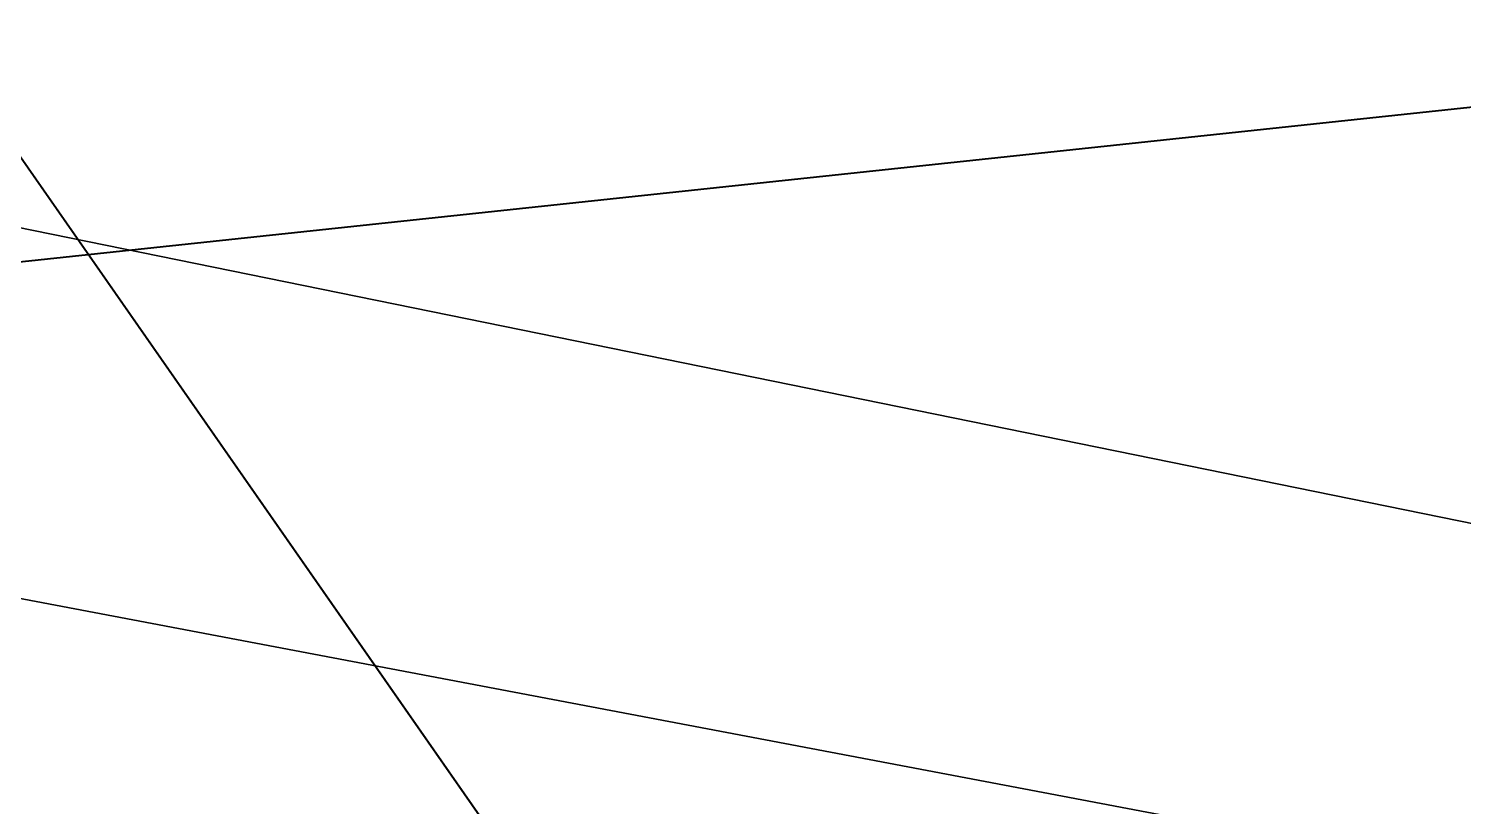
# Model space of a CAD drawing. Header units: metres. Extents: x 503497 to 504361, y 6966567 to 6966857.
# Drawn here: x 504149.029 to 504149.2586, y 6966712.4743 to 6966712.5988 of the extents above; entities that cross this region are included whole.
import ezdxf

# ---------------------------------------------------------------- set-up
doc = ezdxf.new("R2010")
doc.units = ezdxf.units.M

msp = doc.modelspace()

# ---------------------------------------------------------------- linework, layer by layer
at = {"layer": 'SHADOW_APPROVED_20260111T072000'}
for points in [[(504144.5661, 6966713.0647), (504153.1826, 6966711.7206), (504080.0088, 6966726.6246), (504071.3923, 6966727.9687), (504144.5661, 6966713.0647)], [(504153.1826, 6966711.7206), (504152.9477, 6966710.2148), (504079.7739, 6966725.1188), (504080.0088, 6966726.6246), (504153.1826, 6966711.7206)]]:
    msp.add_lwpolyline(points, close=True, dxfattribs=at)
at = {"layer": 'SHADOW_APPROVED_20260114T072400'}
for points in [[(504144.5661, 6966713.0647), (504153.1826, 6966711.7206), (504081.1742, 6966725.3593), (504072.5577, 6966726.7034), (504144.5661, 6966713.0647)], [(504153.1826, 6966711.7206), (504152.9477, 6966710.2148), (504080.9393, 6966723.8535), (504081.1742, 6966725.3593), (504153.1826, 6966711.7206)]]:
    msp.add_lwpolyline(points, close=True, dxfattribs=at)
at = {"layer": 'SHADOW_APPROVED_20260621T140000'}
for points in [[(504138.446, 6966731.0718), (504138.0232, 6966728.3614), (504180.5703, 6966667.3385), (504180.9931, 6966670.0489), (504138.446, 6966731.0718)], [(504138.0232, 6966728.3614), (504127.901, 6966729.9403), (504170.4481, 6966668.9174), (504180.5703, 6966667.3385), (504138.0232, 6966728.3614)]]:
    msp.add_lwpolyline(points, close=True, dxfattribs=at)
at = {"layer": 'SHADOW_APPROVED_20261221T150000'}
for points in [[(504128.3574, 6966713.6393), (504140.8554, 6966711.6898), (504178.5493, 6966715.7101), (504166.0513, 6966717.6596), (504128.3574, 6966713.6393)], [(504140.8554, 6966711.6898), (504140.7719, 6966711.1544), (504178.4658, 6966715.1747), (504178.5493, 6966715.7101), (504140.8554, 6966711.6898)], [(504140.8554, 6966711.6898), (504140.8554, 6966711.6898), (504178.5493, 6966715.7101), (504178.5493, 6966715.7101), (504140.8554, 6966711.6898)]]:
    msp.add_lwpolyline(points, close=True, dxfattribs=at)
at = {"layer": 'SHADOW_COMPARATOR_RL48_20260111T072000'}
for points in [[(504144.5661, 6966713.0647), (504153.1826, 6966711.7206), (504107.5553, 6966721.014), (504098.9388, 6966722.3581), (504144.5661, 6966713.0647)], [(504153.1826, 6966711.7206), (504152.9477, 6966710.2148), (504107.3204, 6966719.5082), (504107.5553, 6966721.014), (504153.1826, 6966711.7206)]]:
    msp.add_lwpolyline(points, close=True, dxfattribs=at)
at = {"layer": 'SHADOW_COMPARATOR_RL48_20260114T072400'}
for points in [[(504144.5661, 6966713.0647), (504153.1826, 6966711.7206), (504108.282, 6966720.225), (504099.6655, 6966721.5691), (504144.5661, 6966713.0647)], [(504153.1826, 6966711.7206), (504152.9477, 6966710.2148), (504108.0471, 6966718.7192), (504108.282, 6966720.225), (504153.1826, 6966711.7206)]]:
    msp.add_lwpolyline(points, close=True, dxfattribs=at)
at = {"layer": 'SHADOW_COMPARATOR_RL48_20260621T140000'}
for points in [[(504138.446, 6966731.0718), (504138.0232, 6966728.3614), (504162.2852, 6966693.5637), (504162.708, 6966696.2741), (504138.446, 6966731.0718)], [(504138.0232, 6966728.3614), (504127.901, 6966729.9403), (504152.163, 6966695.1426), (504162.2852, 6966693.5637), (504138.0232, 6966728.3614)]]:
    msp.add_lwpolyline(points, close=True, dxfattribs=at)
at = {"layer": 'SHADOW_COMPARATOR_RL48_20261221T150000'}
for points in [[(504128.3574, 6966713.6393), (504140.8554, 6966711.6898), (504164.3593, 6966714.1967), (504151.8613, 6966716.1462), (504128.3574, 6966713.6393)], [(504140.8554, 6966711.6898), (504140.7719, 6966711.1544), (504164.2758, 6966713.6613), (504164.3593, 6966714.1967), (504140.8554, 6966711.6898)], [(504140.8554, 6966711.6898), (504140.8554, 6966711.6898), (504164.3593, 6966714.1967), (504164.3593, 6966714.1967), (504140.8554, 6966711.6898)]]:
    msp.add_lwpolyline(points, close=True, dxfattribs=at)

doc.saveas('drawing.dxf')
